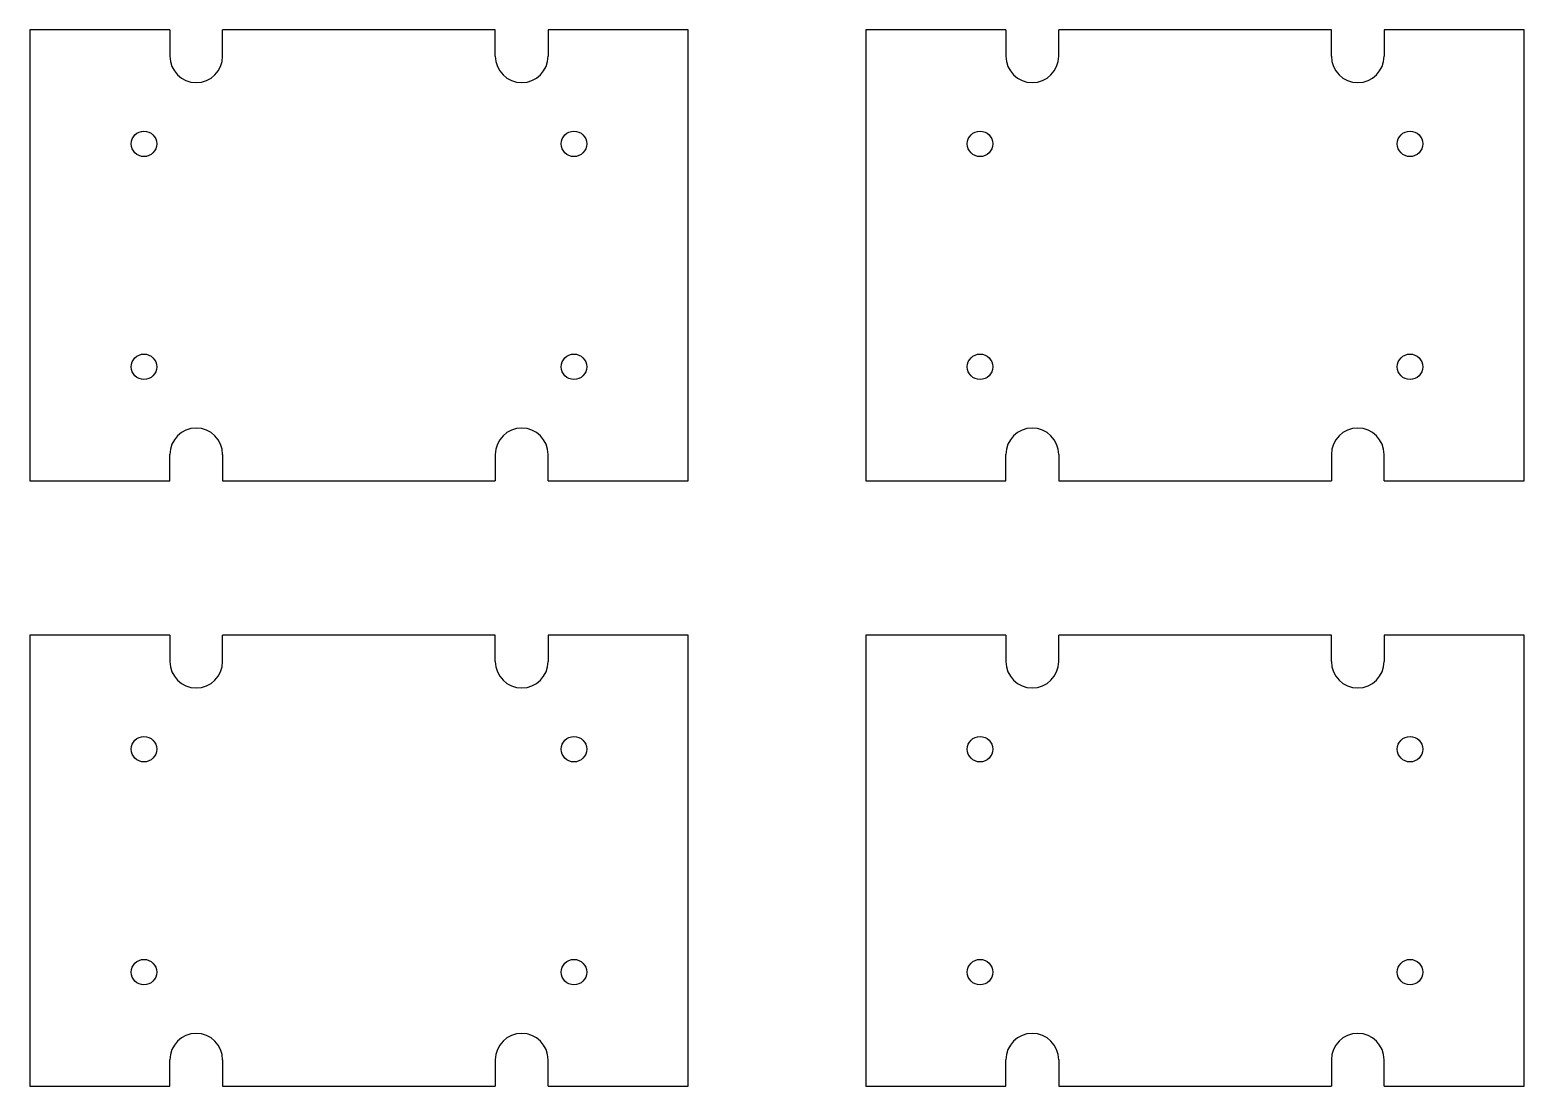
# Model space of a CAD drawing. Header units: millimetres. Extents: x 25 to 213, y 25 to 158.
import ezdxf

# ---------------------------------------------------------------- set-up
doc = ezdxf.new("R2010")
doc.units = ezdxf.units.MM
doc.layers.get('0').update_dxf_attribs({"lineweight": 25, "true_color": 0x000000})

msp = doc.modelspace()

# ---------------------------------------------------------------- linework, layer by layer
for p, q in [((42.58, 157.61), (25, 157.61)), ((25, 157.61), (25, 101)), ((42.58, 157.61), (42.58, 154.305)), ((83.45, 157.61), (49.21, 157.61)), ((49.21, 154.305), (49.21, 157.61)), ((83.45, 154.305), (83.45, 157.61)), ((107.66, 157.61), (90.08, 157.61)), ((90.08, 157.61), (90.08, 154.305)), ((107.66, 101), (107.66, 157.61)), ((147.58, 157.61), (130, 157.61)), ((130, 157.61), (130, 101)), ((147.58, 157.61), (147.58, 154.305)), ((188.45, 157.61), (154.21, 157.61)), ((154.21, 154.305), (154.21, 157.61)), ((188.45, 154.305), (188.45, 157.61)), ((212.66, 157.61), (195.08, 157.61)), ((195.08, 157.61), (195.08, 154.305)), ((212.66, 101), (212.66, 157.61)), ((45.895, 150.99), (45.895, 150.99)), ((86.765, 150.99), (86.765, 150.99)), ((150.895, 150.99), (150.895, 150.99)), ((191.765, 150.99), (191.765, 150.99)), ((45.895, 107.62), (45.895, 107.62)), ((86.765, 107.62), (86.765, 107.62)), ((150.895, 107.62), (150.895, 107.62)), ((191.765, 107.62), (191.765, 107.62)), ((42.58, 101), (42.58, 104.305)), ((49.21, 104.305), (49.21, 101)), ((83.45, 104.305), (83.45, 101)), ((90.08, 101), (90.08, 104.305)), ((147.58, 101), (147.58, 104.305)), ((154.21, 104.305), (154.21, 101)), ((188.45, 104.305), (188.45, 101)), ((195.08, 101), (195.08, 104.305)), ((25, 101), (42.58, 101)), ((49.21, 101), (83.45, 101)), ((90.08, 101), (107.66, 101)), ((130, 101), (147.58, 101)), ((154.21, 101), (188.45, 101)), ((195.08, 101), (212.66, 101)), ((42.58, 81.61), (25, 81.61)), ((25, 81.61), (25, 25)), ((42.58, 81.61), (42.58, 78.305)), ((83.45, 81.61), (49.21, 81.61)), ((49.21, 78.305), (49.21, 81.61)), ((83.45, 78.305), (83.45, 81.61)), ((107.66, 81.61), (90.08, 81.61)), ((90.08, 81.61), (90.08, 78.305)), ((107.66, 25), (107.66, 81.61)), ((147.58, 81.61), (130, 81.61)), ((130, 81.61), (130, 25)), ((147.58, 81.61), (147.58, 78.305)), ((188.45, 81.61), (154.21, 81.61)), ((154.21, 78.305), (154.21, 81.61)), ((188.45, 78.305), (188.45, 81.61)), ((212.66, 81.61), (195.08, 81.61)), ((195.08, 81.61), (195.08, 78.305)), ((212.66, 25), (212.66, 81.61)), ((45.895, 74.99), (45.895, 74.99)), ((86.765, 74.99), (86.765, 74.99)), ((150.895, 74.99), (150.895, 74.99)), ((191.765, 74.99), (191.765, 74.99)), ((45.895, 31.62), (45.895, 31.62)), ((86.765, 31.62), (86.765, 31.62)), ((150.895, 31.62), (150.895, 31.62)), ((191.765, 31.62), (191.765, 31.62)), ((42.58, 25), (42.58, 28.305)), ((49.21, 28.305), (49.21, 25)), ((83.45, 28.305), (83.45, 25)), ((90.08, 25), (90.08, 28.305)), ((147.58, 25), (147.58, 28.305)), ((154.21, 28.305), (154.21, 25)), ((188.45, 28.305), (188.45, 25)), ((195.08, 25), (195.08, 28.305)), ((25, 25), (42.58, 25)), ((49.21, 25), (83.45, 25)), ((90.08, 25), (107.66, 25)), ((130, 25), (147.58, 25)), ((154.21, 25), (188.45, 25)), ((195.08, 25), (212.66, 25))]:
    msp.add_line(p, q)
for centre in [(39.33, 143.3), (93.33, 143.3), (144.33, 143.3), (198.33, 143.3), (39.33, 115.31), (93.33, 115.31), (144.33, 115.31), (198.33, 115.31), (39.33, 67.3), (93.33, 67.3), (144.33, 67.3), (198.33, 67.3), (39.33, 39.31), (93.33, 39.31), (144.33, 39.31), (198.33, 39.31)]:
    msp.add_circle(centre, 1.6)
for centre, start, end in [((45.895, 154.305), 180, 270), ((45.895, 154.305), 270, 0), ((86.765, 154.305), 180, 270), ((86.765, 154.305), 270, 360), ((150.895, 154.305), 180, 270), ((150.895, 154.305), 270, 0), ((191.765, 154.305), 180, 270), ((191.765, 154.305), 270, 360), ((45.895, 104.305), 90, 180), ((45.895, 104.305), 0, 90), ((86.765, 104.305), 90, 180), ((86.765, 104.305), 0, 90), ((150.895, 104.305), 90, 180), ((150.895, 104.305), 0, 90), ((191.765, 104.305), 90, 180), ((191.765, 104.305), 0, 90), ((45.895, 78.305), 180, 270), ((45.895, 78.305), 270, 0), ((86.765, 78.305), 180, 270), ((86.765, 78.305), 270, 360), ((150.895, 78.305), 180, 270), ((150.895, 78.305), 270, 0), ((191.765, 78.305), 180, 270), ((191.765, 78.305), 270, 360), ((45.895, 28.305), 90, 180), ((45.895, 28.305), 0, 90), ((86.765, 28.305), 90, 180), ((86.765, 28.305), 0, 90), ((150.895, 28.305), 90, 180), ((150.895, 28.305), 0, 90), ((191.765, 28.305), 90, 180), ((191.765, 28.305), 0, 90)]:
    msp.add_arc(centre, 3.315, start, end)

doc.saveas('drawing.dxf')
